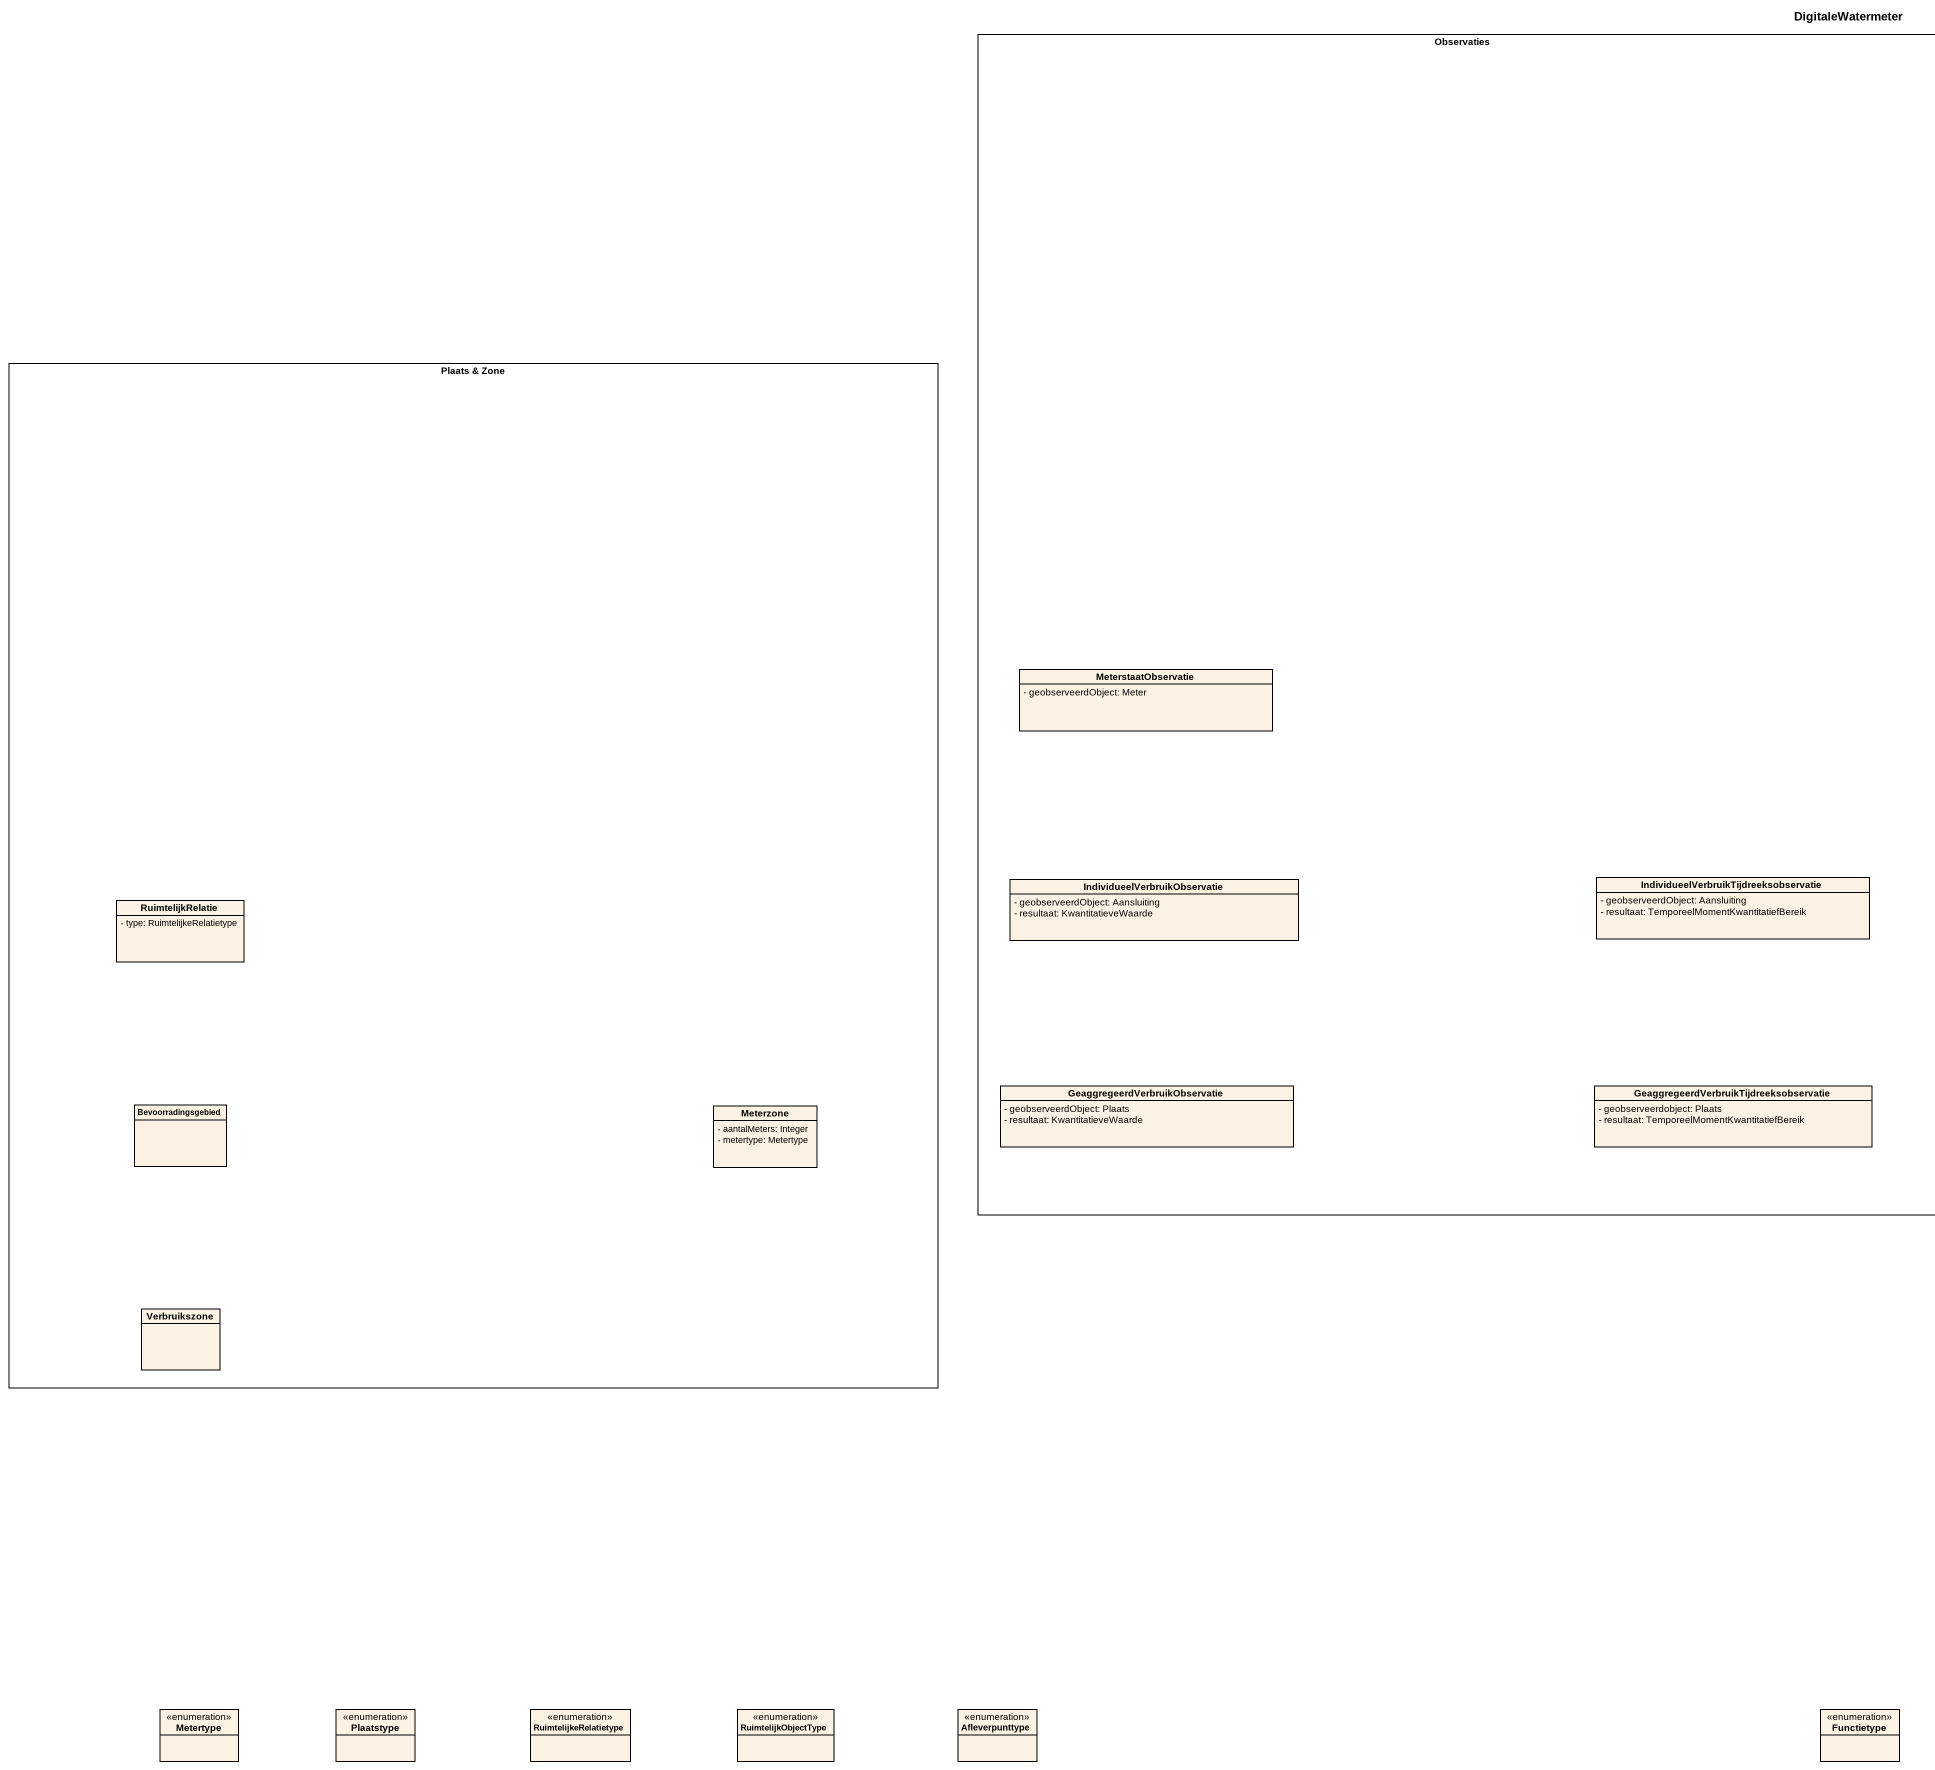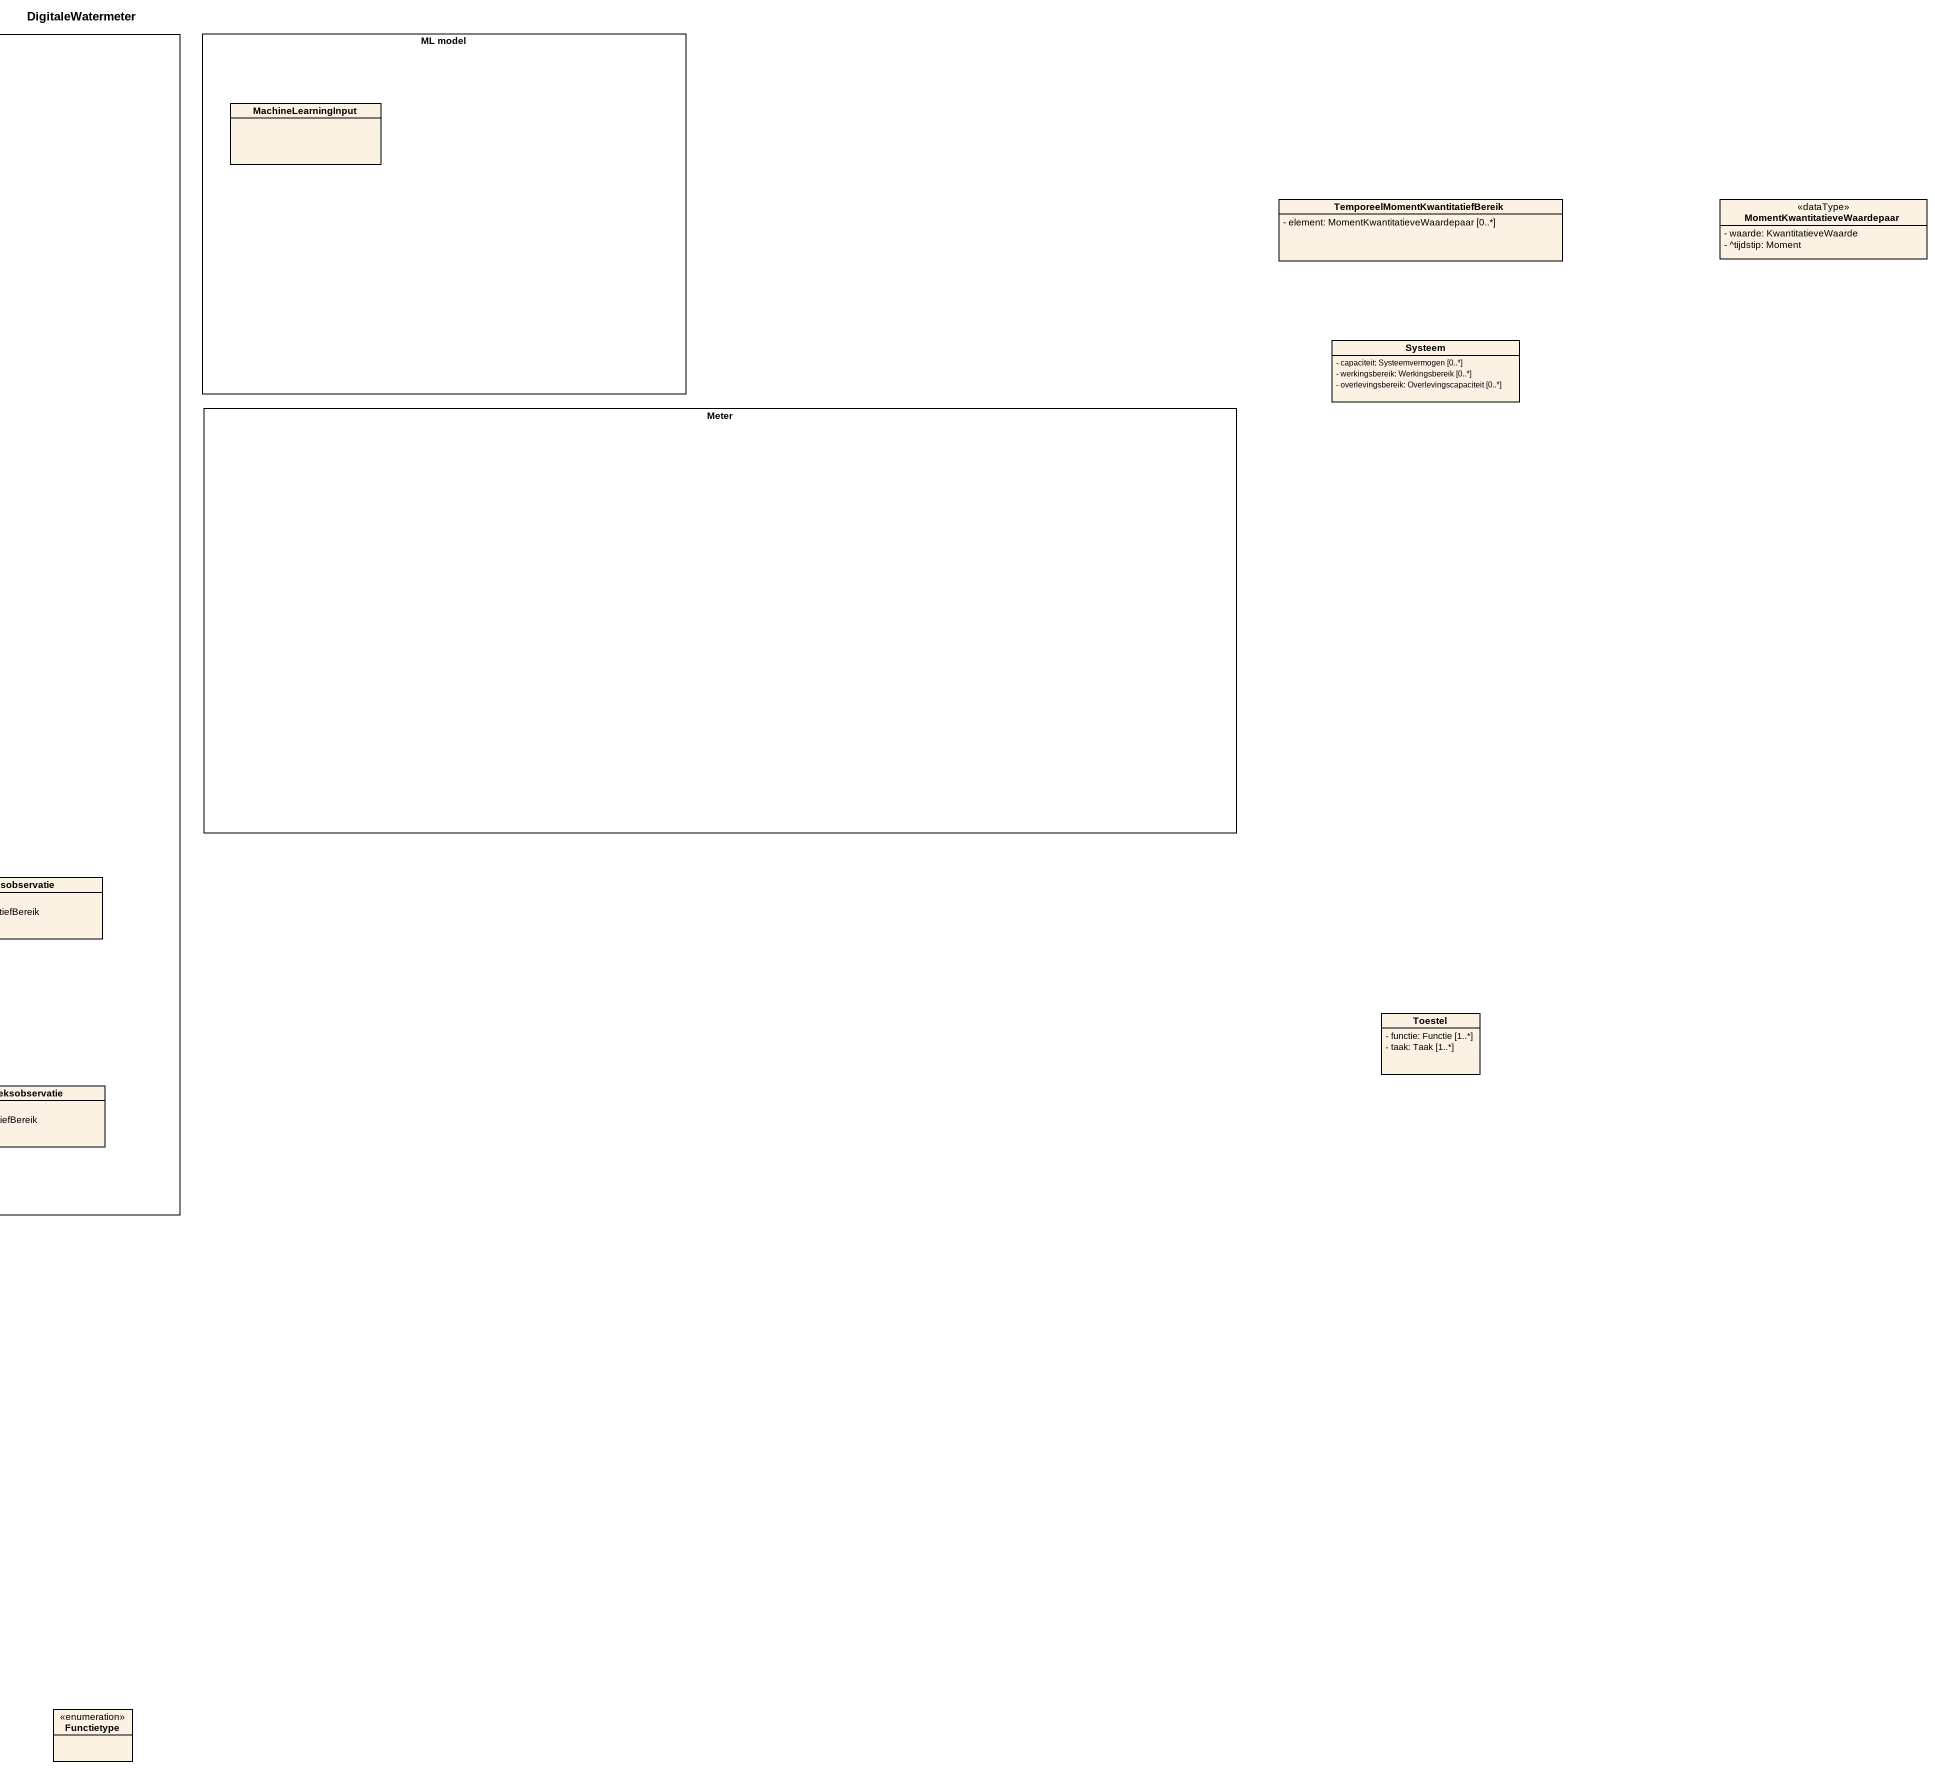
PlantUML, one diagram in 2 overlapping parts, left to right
@startuml
title DigitaleWatermeter
allowmixing
hide circle
hide empty members
skinparam classAttributeIconSize 0
rectangle Observaties {
  class MeterstaatObservatie {
    - geobserveerdObject: Meter
  }
  class "IndividueelVerbruikObservatie" as IndividueelVerbruikObservati {
    - geobserveerdObject: Aansluiting
    - resultaat: KwantitatieveWaarde
  }
  class "IndividueelVerbruikTijdreeksobservatie" as IndividueelVerbruikTijdreeks {
    - geobserveerdObject: Aansluiting
    - resultaat: TemporeelMomentKwantitatiefBereik
  }
  class "GeaggregeerdVerbruikObservatie" as GeaggregeerdVerbruikObservat {
    - geobserveerdObject: Plaats
    - resultaat: KwantitatieveWaarde
  }
  class "GeaggregeerdVerbruikTijdreeksobservatie" as GeaggregeerdVerbruikTijdreek {
    - geobserveerdobject: Plaats
    - resultaat: TemporeelMomentKwantitatiefBereik
  }
}
rectangle "ML model" as ML_model {
  class MachineLearningInput
}
class "TemporeelMomentKwantitatiefBereik" as TemporeelMomentKwantitatiefB {
  - element: MomentKwantitatieveWaardepaar [0..*]
}
class "MomentKwantitatieveWaardepaar" as MomentKwantitatieveWaardepaa <<dataType>> {
  - waarde: KwantitatieveWaarde
  - ^tijdstip: Moment
}
class Systeem {
  - capaciteit: Systeemvermogen [0..*]
  - werkingsbereik: Werkingsbereik [0..*]
  - overlevingsbereik: Overlevingscapaciteit [0..*]
}
rectangle "Plaats & Zone" as Plaats_Zone {
  class RuimtelijkRelatie {
    - type: RuimtelijkeRelatietype
  }
  class Bevoorradingsgebied
  class Meterzone {
    - aantalMeters: Integer
    - metertype: Metertype
  }
  class Verbruikszone
}
rectangle Meter
class Toestel {
  - functie: Functie [1..*]
  - taak: Taak [1..*]
}
enum Metertype
enum Plaatstype
enum RuimtelijkeRelatietype
enum RuimtelijkObjectType
enum Afleverpunttype
enum Functietype
@enduml
